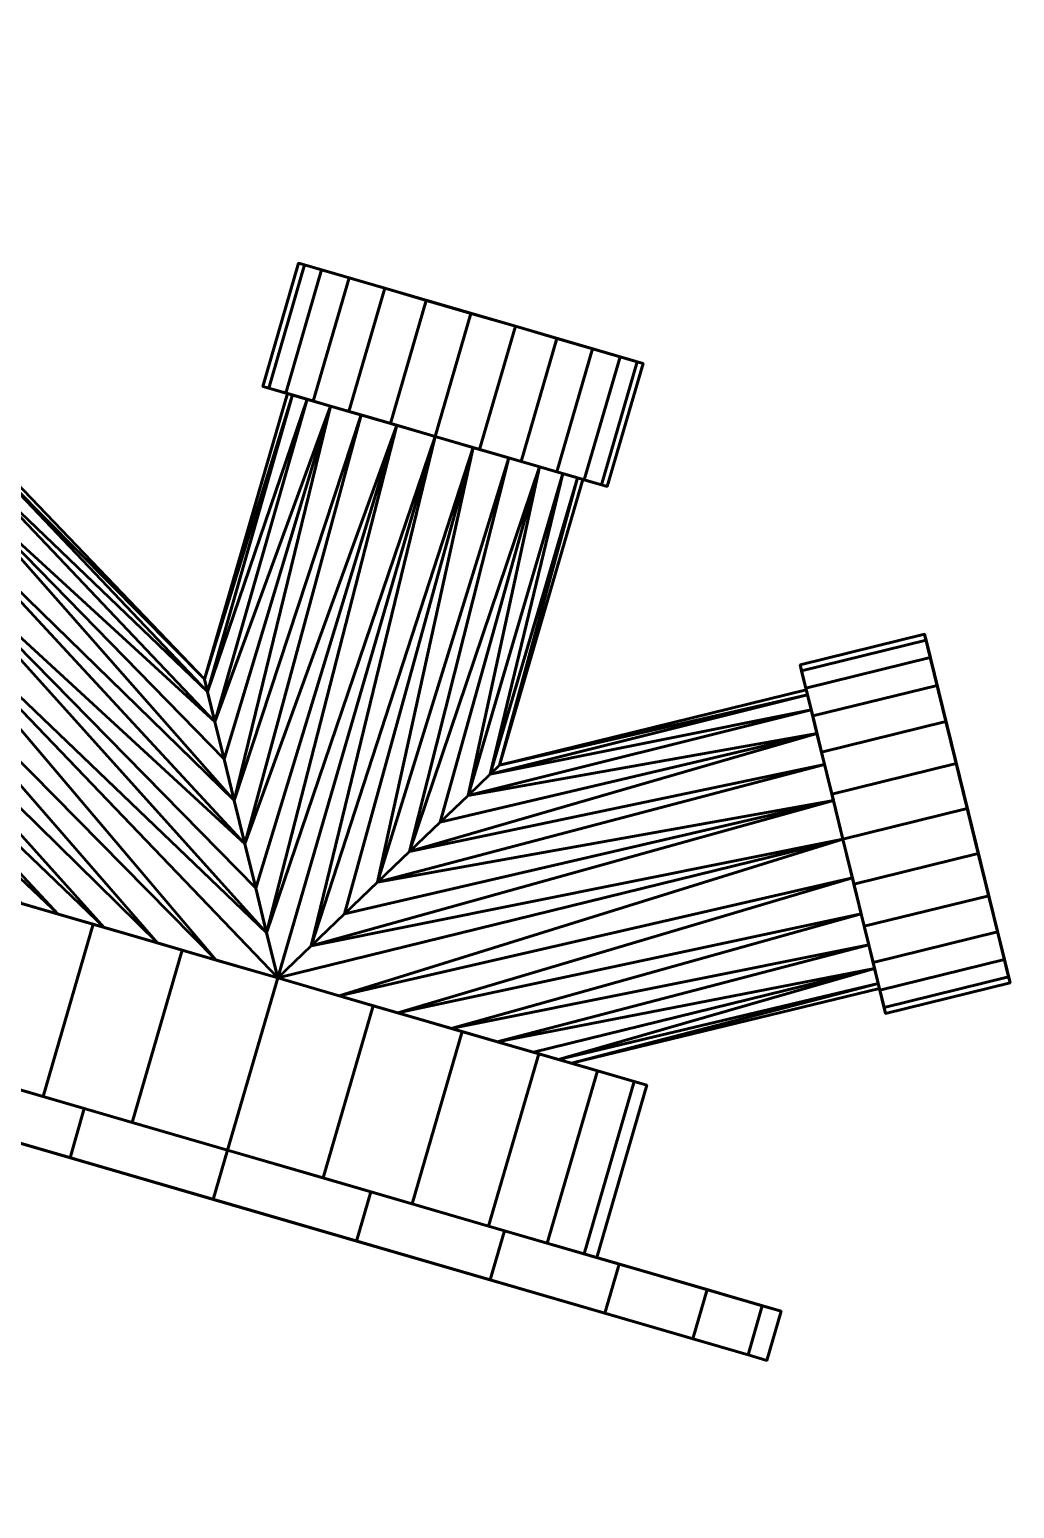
# Model space of a CAD drawing. Header units: inches. Extents: x -1654 to 1344, y -1538 to 36.
# Drawn here: x 163.03 to 172.64, y -362.85 to -348.42 of the extents above; entities that cross this region are included whole.
import ezdxf

# ---------------------------------------------------------------- set-up
doc = ezdxf.new("R2010")
doc.units = ezdxf.units.IN
doc.header["$MEASUREMENT"] = 0
doc.layers.add('M-EQPT', color=2, linetype='Continuous', lineweight=50)
doc.layers.add('M-HVAC-DUCT-SA', color=1, linetype='Continuous', lineweight=50)

# ---------------------------------------------------------------- blocks, each defined once
blk = doc.blocks.new('Fire Department Inlet Connection - 3 Way - Projecting - 4_x2 1_2_x2 1_2_x2 1_2_-1028851-_3D_')
at = {"layer": 'M-EQPT'}
mesh = blk.add_polyface(dxfattribs=at)
corners = [(-5.625, 0), (-5.433, 1.456), (-4.871, 2.812), (-3.977, 3.977), (-2.813, 4.871), (-1.456, 5.433), (0, 5.625), (1.456, 5.433), (2.812, 4.871), (3.977, 3.977), (4.871, 2.812), (5.433, 1.456), (5.625, 0), (5.433, -1.456), (4.871, -2.813), (3.977, -3.977), (2.812, -4.871), (1.456, -5.433), (0, -5.625), (-1.456, -5.433), (-2.813, -4.871), (-3.977, -3.977), (-4.871, -2.813), (-5.433, -1.456)]
mesh.append_faces([[corners[k] for k in face] for face in [(19, 23, 18)]], dxfattribs={"vtx0": -1, "vtx1": -1})
mesh.append_faces([[corners[k] for k in face] for face in [(8, 11, 12, 1), (14, 17, 18, 23)]], dxfattribs={"vtx0": -1, "vtx2": -1, "vtx3": -1})
mesh.append_faces([[corners[k] for k in face] for face in [(23, 12, 13, 14)]], dxfattribs={"vtx0": -1, "vtx3": -1})
mesh.append_faces([[corners[k] for k in face] for face in [(0, 1, 12, 23), (22, 23, 19, 21)]], dxfattribs={"vtx1": -1, "vtx2": -1})
mesh.append_faces([[corners[k] for k in face] for face in [(3, 4, 7, 8)]], dxfattribs={"vtx1": -1, "vtx3": -1})
mesh.append_faces([[corners[k] for k in face] for face in [(5, 6, 7, 4), (19, 20, 21)]], dxfattribs={"vtx2": -1})
mesh.append_faces([[corners[k] for k in face] for face in [(1, 2, 3, 8)]], dxfattribs={"vtx2": -1, "vtx3": -1})
mesh.append_faces([[corners[k] for k in face] for face in [(8, 9, 10, 11), (14, 15, 16, 17)]], dxfattribs={"vtx3": -1})
mesh = blk.add_polyface(dxfattribs=at)
corners = [(-5.625, 0, 0.5), (-5.433, -1.456, 0.5), (-4.871, -2.813, 0.5), (-3.977, -3.977, 0.5), (-2.813, -4.871, 0.5), (-1.456, -5.433, 0.5), (0, -5.625, 0.5), (1.456, -5.433, 0.5), (2.812, -4.871, 0.5), (3.977, -3.977, 0.5), (4.871, -2.813, 0.5), (5.433, -1.456, 0.5), (5.625, 0, 0.5), (5.433, 1.456, 0.5), (4.871, 2.812, 0.5), (3.977, 3.977, 0.5), (2.812, 4.871, 0.5), (1.456, 5.433, 0.5), (0, 5.625, 0.5), (-1.456, 5.433, 0.5), (-2.813, 4.871, 0.5), (-3.977, 3.977, 0.5), (-4.871, 2.812, 0.5), (-5.433, 1.456, 0.5), (-3.75, 0, 0.5), (-3.622, 0.971, 0.5), (-3.248, 1.875, 0.5), (-2.652, 2.652, 0.5), (-1.875, 3.248, 0.5), (-0.971, 3.622, 0.5), (0, 3.75, 0.5), (0.971, 3.622, 0.5), (1.875, 3.248, 0.5), (2.652, 2.652, 0.5), (3.248, 1.875, 0.5), (3.622, 0.971, 0.5), (3.75, 0, 0.5), (3.622, -0.971, 0.5), (3.248, -1.875, 0.5), (2.652, -2.652, 0.5), (1.875, -3.248, 0.5), (0.971, -3.622, 0.5), (0, -3.75, 0.5), (-0.971, -3.622, 0.5), (-1.875, -3.248, 0.5), (-2.652, -2.652, 0.5), (-3.248, -1.875, 0.5), (-3.622, -0.971, 0.5)]
mesh.append_faces([[corners[k] for k in face] for face in [(19, 30, 18), (34, 15, 33), (44, 4, 43)]], dxfattribs={"vtx0": -1, "vtx1": -1})
mesh.append_faces([[corners[k] for k in face] for face in [(28, 20, 21, 27), (20, 28, 29), (25, 22, 23, 24), (24, 23, 0), (22, 26, 27, 21), (31, 17, 18, 30), (17, 31, 32, 16), (33, 15, 16, 32), (5, 42, 43, 4), (42, 5, 6), (9, 38, 39, 8), (8, 39, 40)]], dxfattribs={"vtx0": -1, "vtx2": -1})
mesh.append_faces([[corners[k] for k in face] for face in [(38, 9, 10, 11)]], dxfattribs={"vtx0": -1, "vtx3": -1})
mesh.append_faces([[corners[k] for k in face] for face in [(25, 26, 22)]], dxfattribs={"vtx1": -1, "vtx2": -1})
mesh.append_faces([[corners[k] for k in face] for face in [(29, 30, 19, 20), (34, 35, 14, 15), (13, 14, 35, 36), (12, 13, 36, 37), (0, 1, 47, 24), (1, 2, 46, 47), (45, 46, 2, 3), (3, 4, 44, 45), (37, 38, 11, 12), (6, 7, 41, 42), (40, 41, 7, 8)]], dxfattribs={"vtx1": -1, "vtx3": -1})
mesh = blk.add_polyface(dxfattribs=at)
corners = [(5.625, 0), (5.433, 1.456), (4.871, 2.812), (3.977, 3.977), (2.812, 4.871), (1.456, 5.433), (0, 5.625), (-1.456, 5.433), (-2.813, 4.871), (-3.977, 3.977), (-4.871, 2.812), (-5.433, 1.456), (-5.625, 0), (-5.625, 0, 0.5), (-5.433, 1.456, 0.5), (-4.871, 2.812, 0.5), (-3.977, 3.977, 0.5), (-2.813, 4.871, 0.5), (-1.456, 5.433, 0.5), (0, 5.625, 0.5), (1.456, 5.433, 0.5), (2.812, 4.871, 0.5), (3.977, 3.977, 0.5), (4.871, 2.812, 0.5), (5.433, 1.456, 0.5), (5.625, 0, 0.5)]
mesh.append_faces([[corners[k] for k in face] for face in [(1, 24, 25, 0)]], dxfattribs={"vtx0": -1})
mesh.append_faces([[corners[k] for k in face] for face in [(11, 14, 15, 10), (9, 16, 17, 8), (10, 15, 16, 9), (8, 17, 18, 7), (19, 6, 7, 18), (5, 20, 21, 4), (4, 21, 22, 3), (2, 23, 24, 1), (3, 22, 23, 2), (20, 5, 6, 19)]], dxfattribs={"vtx0": -1, "vtx2": -1})
mesh.append_faces([[corners[k] for k in face] for face in [(12, 13, 14, 11)]], dxfattribs={"vtx2": -1})
mesh = blk.add_polyface(dxfattribs=at)
corners = [(-3.75, 0, 2.25), (-3.622, -0.971, 2.25), (-3.248, -1.875, 2.25), (-2.652, -2.652, 2.25), (-1.875, -3.248, 2.25), (-0.971, -3.622, 2.25), (0, -3.75, 2.25), (0.971, -3.622, 2.25), (1.875, -3.248, 2.25), (2.652, -2.652, 2.25), (3.248, -1.875, 2.25), (3.622, -0.971, 2.25), (3.75, 0, 2.25), (3.622, 0.971, 2.25), (3.248, 1.875, 2.25), (2.652, 2.652, 2.25), (1.875, 3.248, 2.25), (0.971, 3.622, 2.25), (0, 3.75, 2.25), (-0.971, 3.622, 2.25), (-1.875, 3.248, 2.25), (-2.652, 2.652, 2.25), (-3.248, 1.875, 2.25), (-3.622, 0.971, 2.25), (0, -1.5, 2.25), (-0.624, -1.467, 2.25), (-1.22, -1.37, 2.25), (-1.763, -1.214, 2.25), (-2.229, -1.004, 2.25), (-2.598, -0.75, 2.25), (-2.853, -0.464, 2.25), (-2.984, -0.157, 2.25), (-2.984, 0.157, 2.25), (-2.853, 0.464, 2.25), (-2.598, 0.75, 2.25), (-2.229, 1.004, 2.25), (-1.763, 1.214, 2.25), (-1.22, 1.37, 2.25), (-0.624, 1.467, 2.25), (0, 1.5, 2.25), (0.624, 1.467, 2.25), (1.22, 1.37, 2.25), (1.763, 1.214, 2.25), (2.229, 1.004, 2.25), (2.598, 0.75, 2.25), (2.853, 0.464, 2.25), (2.984, 0.157, 2.25), (2.984, -0.157, 2.25), (2.853, -0.464, 2.25), (2.598, -0.75, 2.25), (2.229, -1.004, 2.25), (1.763, -1.214, 2.25), (1.22, -1.37, 2.25), (0.624, -1.467, 2.25)]
mesh.append_faces([[corners[k] for k in face] for face in [(37, 21, 36), (45, 13, 44), (47, 12, 46), (49, 11, 48), (6, 24, 5)]], dxfattribs={"vtx0": -1, "vtx1": -1})
mesh.append_faces([[corners[k] for k in face] for face in [(35, 21, 22, 34), (23, 33, 34, 22), (21, 35, 36), (17, 39, 40, 16), (43, 14, 15, 42), (16, 40, 41), (44, 13, 14, 43), (13, 45, 46, 12), (31, 0, 1, 30), (2, 28, 29), (3, 27, 28, 2), (5, 24, 25, 4), (9, 51, 52, 8), (7, 53, 24, 6), (53, 7, 8, 52)]], dxfattribs={"vtx0": -1, "vtx2": -1})
mesh.append_faces([[corners[k] for k in face] for face in [(18, 19, 39, 17), (25, 26, 4), (31, 32, 0)]], dxfattribs={"vtx1": -1, "vtx2": -1})
mesh.append_faces([[corners[k] for k in face] for face in [(37, 38, 20, 21), (38, 39, 19, 20), (32, 33, 23, 0), (15, 16, 41, 42), (29, 30, 1, 2), (3, 4, 26, 27), (50, 51, 9, 10), (49, 50, 10, 11), (47, 48, 11, 12)]], dxfattribs={"vtx1": -1, "vtx3": -1})
mesh = blk.add_polyface(dxfattribs=at)
corners = [(-3.75, 0, 2.25), (-3.622, 0.971, 2.25), (-3.248, 1.875, 2.25), (-2.652, 2.652, 2.25), (-1.875, 3.248, 2.25), (-0.971, 3.622, 2.25), (0, 3.75, 2.25), (0.971, 3.622, 2.25), (1.875, 3.248, 2.25), (2.652, 2.652, 2.25), (3.248, 1.875, 2.25), (3.622, 0.971, 2.25), (3.75, 0, 2.25), (3.75, 0, 0.5), (3.622, 0.971, 0.5), (3.248, 1.875, 0.5), (2.652, 2.652, 0.5), (1.875, 3.248, 0.5), (0.971, 3.622, 0.5), (0, 3.75, 0.5), (-0.971, 3.622, 0.5), (-1.875, 3.248, 0.5), (-2.652, 2.652, 0.5), (-3.248, 1.875, 0.5), (-3.622, 0.971, 0.5), (-3.75, 0, 0.5)]
mesh.append_faces([[corners[k] for k in face] for face in [(24, 1, 2, 23), (22, 3, 4, 21), (23, 2, 3, 22), (21, 4, 5, 20), (6, 19, 20, 5), (18, 7, 8, 17), (17, 8, 9, 16), (15, 10, 11, 14), (16, 9, 10, 15), (7, 18, 19, 6)]], dxfattribs={"vtx0": -1, "vtx2": -1})
mesh.append_faces([[corners[k] for k in face] for face in [(25, 0, 1, 24)]], dxfattribs={"vtx2": -1})
mesh.append_faces([[corners[k] for k in face] for face in [(11, 12, 13, 14)]], dxfattribs={"vtx3": -1})
mesh = blk.add_polyface(dxfattribs=at)
corners = [(-6, 1.75, 5.714), (-6.226, 1.69, 5.322), (-6.438, 1.516, 4.956), (-6.619, 1.237, 4.642), (-6.758, 0.875, 4.402), (-6.845, 0.453, 4.25), (-6.875, 0, 4.199), (-6.845, -0.453, 4.25), (-6.758, -0.875, 4.402), (-6.619, -1.237, 4.642), (-6.438, -1.516, 4.956), (-6.226, -1.69, 5.322), (-6, -1.75, 5.714), (-5.774, -1.69, 6.106), (-5.563, -1.516, 6.472), (-5.381, -1.237, 6.786), (-5.242, -0.875, 7.027), (-5.155, -0.453, 7.178), (-5.125, 0, 7.23), (-5.155, 0.453, 7.178), (-5.242, 0.875, 7.027), (-5.381, 1.237, 6.786), (-5.563, 1.516, 6.472), (-5.774, 1.69, 6.106)]
mesh.append_faces([[corners[k] for k in face] for face in [(21, 0, 19, 20)]], dxfattribs={"vtx0": -1, "vtx1": -1})
mesh.append_faces([[corners[k] for k in face] for face in [(12, 16, 6, 11)]], dxfattribs={"vtx0": -1, "vtx1": -1, "vtx2": -1})
mesh.append_faces([[corners[k] for k in face] for face in [(4, 6, 19, 0)]], dxfattribs={"vtx0": -1, "vtx1": -1, "vtx2": -1, "vtx3": -1})
mesh.append_faces([[corners[k] for k in face] for face in [(13, 15, 16, 12)]], dxfattribs={"vtx0": -1, "vtx2": -1})
mesh.append_faces([[corners[k] for k in face] for face in [(5, 6, 4), (14, 15, 13), (17, 18, 16)]], dxfattribs={"vtx1": -1})
mesh.append_faces([[corners[k] for k in face] for face in [(0, 1, 4)]], dxfattribs={"vtx1": -1, "vtx2": -1})
mesh.append_faces([[corners[k] for k in face] for face in [(18, 19, 6, 16)]], dxfattribs={"vtx1": -1, "vtx2": -1, "vtx3": -1})
mesh.append_faces([[corners[k] for k in face] for face in [(6, 7, 10, 11)]], dxfattribs={"vtx1": -1, "vtx3": -1})
mesh.append_faces([[corners[k] for k in face] for face in [(21, 22, 23, 0), (1, 2, 3, 4), (7, 8, 9, 10)]], dxfattribs={"vtx3": -1})
mesh = blk.add_polyface(dxfattribs=at)
corners = [(-6, -1.75, 5.714), (-6.226, -1.69, 5.322), (-6.438, -1.516, 4.956), (-6.619, -1.237, 4.642), (-6.758, -0.875, 4.402), (-6.845, -0.453, 4.25), (-6.875, 0, 4.199), (-6.845, 0.453, 4.25), (-6.758, 0.875, 4.402), (-6.619, 1.237, 4.642), (-6.438, 1.516, 4.956), (-6.226, 1.69, 5.322), (-6, 1.75, 5.714), (-4.917, 1.75, 5.089), (-5.144, 1.69, 4.697), (-5.355, 1.516, 4.331), (-5.536, 1.237, 4.017), (-5.675, 0.875, 3.777), (-5.763, 0.453, 3.625), (-5.792, 0, 3.574), (-5.763, -0.453, 3.625), (-5.675, -0.875, 3.777), (-5.536, -1.237, 4.017), (-5.355, -1.516, 4.331), (-5.144, -1.69, 4.697), (-4.917, -1.75, 5.089)]
mesh.append_faces([[corners[k] for k in face] for face in [(1, 24, 25, 0)]], dxfattribs={"vtx0": -1})
mesh.append_faces([[corners[k] for k in face] for face in [(11, 14, 15, 10), (9, 16, 17, 8), (10, 15, 16, 9), (8, 17, 18, 7), (19, 6, 7, 18), (5, 20, 21, 4), (4, 21, 22, 3), (3, 22, 23, 2), (20, 5, 6, 19)]], dxfattribs={"vtx0": -1, "vtx2": -1})
mesh.append_faces([[corners[k] for k in face] for face in [(23, 24, 1, 2)]], dxfattribs={"vtx1": -1, "vtx3": -1})
mesh.append_faces([[corners[k] for k in face] for face in [(12, 13, 14, 11)]], dxfattribs={"vtx2": -1})
mesh = blk.add_polyface(dxfattribs=at)
corners = [(-6, 1.75, 5.714), (-5.774, 1.69, 6.106), (-5.563, 1.516, 6.472), (-5.381, 1.237, 6.786), (-5.242, 0.875, 7.027), (-5.155, 0.453, 7.178), (-5.125, 0, 7.23), (-5.155, -0.453, 7.178), (-5.242, -0.875, 7.027), (-5.381, -1.237, 6.786), (-5.563, -1.516, 6.472), (-5.774, -1.69, 6.106), (-6, -1.75, 5.714), (-4.917, -1.75, 5.089), (-4.691, -1.69, 5.481), (-4.48, -1.516, 5.847), (-4.299, -1.237, 6.161), (-4.16, -0.875, 6.402), (-4.072, -0.453, 6.553), (-4.042, 0, 6.605), (-4.072, 0.453, 6.553), (-4.16, 0.875, 6.402), (-4.299, 1.237, 6.161), (-4.48, 1.516, 5.847), (-4.691, 1.69, 5.481), (-4.917, 1.75, 5.089)]
mesh.append_faces([[corners[k] for k in face] for face in [(11, 14, 15, 10), (9, 16, 17, 8), (10, 15, 16, 9), (8, 17, 18, 7), (19, 6, 7, 18), (20, 5, 6, 19)]], dxfattribs={"vtx0": -1, "vtx2": -1})
mesh.append_faces([[corners[k] for k in face] for face in [(21, 22, 3, 4), (20, 21, 4, 5), (23, 24, 1, 2), (22, 23, 2, 3)]], dxfattribs={"vtx1": -1, "vtx3": -1})
mesh.append_faces([[corners[k] for k in face] for face in [(12, 13, 14, 11)]], dxfattribs={"vtx2": -1})
mesh.append_faces([[corners[k] for k in face] for face in [(24, 25, 0, 1)]], dxfattribs={"vtx3": -1})
mesh = blk.add_polyface(dxfattribs=at)
corners = [(-4.917, 1.75, 5.089), (-4.691, 1.69, 5.481), (-4.48, 1.516, 5.847), (-4.299, 1.237, 6.161), (-4.16, 0.875, 6.402), (-4.072, 0.453, 6.553), (-4.042, 0, 6.605), (-4.072, -0.453, 6.553), (-4.16, -0.875, 6.402), (-4.299, -1.237, 6.161), (-4.48, -1.516, 5.847), (-4.691, -1.69, 5.481), (-4.917, -1.75, 5.089), (-5.144, -1.69, 4.697), (-5.355, -1.516, 4.331), (-5.536, -1.237, 4.017), (-5.675, -0.875, 3.777), (-5.763, -0.453, 3.625), (-5.792, 0, 3.574), (-5.763, 0.453, 3.625), (-5.675, 0.875, 3.777), (-5.536, 1.237, 4.017), (-5.355, 1.516, 4.331), (-5.144, 1.69, 4.697), (-4.917, 1.5, 5.089), (-5.112, 1.449, 4.753), (-5.292, 1.299, 4.44), (-5.448, 1.061, 4.171), (-5.567, 0.75, 3.964), (-5.642, 0.388, 3.834), (-5.667, 0, 3.79), (-5.642, -0.388, 3.834), (-5.567, -0.75, 3.964), (-5.448, -1.061, 4.171), (-5.292, -1.299, 4.44), (-5.112, -1.449, 4.753), (-4.917, -1.5, 5.089), (-4.723, -1.449, 5.425), (-4.542, -1.299, 5.739), (-4.387, -1.061, 6.008), (-4.268, -0.75, 6.214), (-4.193, -0.388, 6.344), (-4.167, 0, 6.388), (-4.193, 0.388, 6.344), (-4.268, 0.75, 6.214), (-4.387, 1.061, 6.008), (-4.542, 1.299, 5.739), (-4.723, 1.449, 5.425)]
mesh.append_faces([[corners[k] for k in face] for face in [(28, 21, 27)]], dxfattribs={"vtx0": -1, "vtx1": -1})
mesh.append_faces([[corners[k] for k in face] for face in [(46, 2, 3, 45), (2, 46, 47), (43, 4, 5, 42), (42, 5, 6), (4, 44, 45, 3), (27, 21, 22, 26), (26, 22, 23), (38, 9, 10, 37), (9, 38, 39), (11, 36, 37, 10), (36, 11, 12, 35), (15, 32, 33, 14), (35, 12, 13, 34), (14, 33, 34, 13)]], dxfattribs={"vtx0": -1, "vtx2": -1})
mesh.append_faces([[corners[k] for k in face] for face in [(32, 15, 16, 17)]], dxfattribs={"vtx0": -1, "vtx3": -1})
mesh.append_faces([[corners[k] for k in face] for face in [(43, 44, 4)]], dxfattribs={"vtx1": -1, "vtx2": -1})
mesh.append_faces([[corners[k] for k in face] for face in [(47, 24, 1, 2), (0, 1, 24, 25), (23, 0, 25, 26), (28, 29, 20, 21), (19, 20, 29, 30), (18, 19, 30, 31), (6, 7, 41, 42), (7, 8, 40, 41), (39, 40, 8, 9), (31, 32, 17, 18)]], dxfattribs={"vtx1": -1, "vtx3": -1})
mesh = blk.add_polyface(dxfattribs=at)
corners = [(-1.75, 0, 7.75), (-1.69, 0.453, 7.75), (-1.516, 0.875, 7.75), (-1.237, 1.237, 7.75), (-0.875, 1.516, 7.75), (-0.453, 1.69, 7.75), (0, 1.75, 7.75), (0.453, 1.69, 7.75), (0.875, 1.516, 7.75), (1.237, 1.237, 7.75), (1.516, 0.875, 7.75), (1.69, 0.453, 7.75), (1.75, 0, 7.75), (1.69, -0.453, 7.75), (1.516, -0.875, 7.75), (1.237, -1.237, 7.75), (0.875, -1.516, 7.75), (0.453, -1.69, 7.75), (0, -1.75, 7.75), (-0.453, -1.69, 7.75), (-0.875, -1.516, 7.75), (-1.237, -1.237, 7.75), (-1.516, -0.875, 7.75), (-1.69, -0.453, 7.75), (1.5, 0, 7.75), (1.449, 0.388, 7.75), (1.299, 0.75, 7.75), (1.061, 1.061, 7.75), (0.75, 1.299, 7.75), (0.388, 1.449, 7.75), (0, 1.5, 7.75), (-0.388, 1.449, 7.75), (-0.75, 1.299, 7.75), (-1.061, 1.061, 7.75), (-1.299, 0.75, 7.75), (-1.449, 0.388, 7.75), (-1.5, 0, 7.75), (-1.449, -0.388, 7.75), (-1.299, -0.75, 7.75), (-1.061, -1.061, 7.75), (-0.75, -1.299, 7.75), (-0.388, -1.449, 7.75), (0, -1.5, 7.75), (0.388, -1.449, 7.75), (0.75, -1.299, 7.75), (1.061, -1.061, 7.75), (1.299, -0.75, 7.75), (1.449, -0.388, 7.75)]
mesh.append_faces([[corners[k] for k in face] for face in [(27, 9, 26)]], dxfattribs={"vtx0": -1, "vtx1": -1})
mesh.append_faces([[corners[k] for k in face] for face in [(35, 1, 2, 34), (36, 0, 1, 35), (10, 25, 26, 9), (25, 10, 11, 24), (24, 11, 12, 47), (13, 46, 47, 12), (0, 36, 37)]], dxfattribs={"vtx0": -1, "vtx2": -1})
mesh.append_faces([[corners[k] for k in face] for face in [(14, 15, 46, 13)]], dxfattribs={"vtx1": -1, "vtx2": -1})
mesh.append_faces([[corners[k] for k in face] for face in [(3, 4, 32, 33), (31, 32, 4, 5), (30, 31, 5, 6), (33, 34, 2, 3), (6, 7, 29, 30), (28, 29, 7, 8), (8, 9, 27, 28), (23, 0, 37, 38), (22, 23, 38, 39), (21, 22, 39, 40), (20, 21, 40, 41), (41, 42, 19, 20), (18, 19, 42, 43), (45, 46, 15, 16), (17, 18, 43, 44), (44, 45, 16, 17)]], dxfattribs={"vtx1": -1, "vtx3": -1})
mesh = blk.add_polyface(dxfattribs=at)
corners = [(-1.75, 0, 9), (-1.69, -0.453, 9), (-1.516, -0.875, 9), (-1.237, -1.237, 9), (-0.875, -1.516, 9), (-0.453, -1.69, 9), (0, -1.75, 9), (0.453, -1.69, 9), (0.875, -1.516, 9), (1.237, -1.237, 9), (1.516, -0.875, 9), (1.69, -0.453, 9), (1.75, 0, 9), (1.69, 0.453, 9), (1.516, 0.875, 9), (1.237, 1.237, 9), (0.875, 1.516, 9), (0.453, 1.69, 9), (0, 1.75, 9), (-0.453, 1.69, 9), (-0.875, 1.516, 9), (-1.237, 1.237, 9), (-1.516, 0.875, 9), (-1.69, 0.453, 9)]
mesh.append_faces([[corners[k] for k in face] for face in [(8, 11, 5, 7), (5, 19, 0)]], dxfattribs={"vtx0": -1, "vtx1": -1, "vtx2": -1})
mesh.append_faces([[corners[k] for k in face] for face in [(14, 19, 5, 11)]], dxfattribs={"vtx0": -1, "vtx1": -1, "vtx2": -1, "vtx3": -1})
mesh.append_faces([[corners[k] for k in face] for face in [(19, 20, 23, 0)]], dxfattribs={"vtx1": -1, "vtx3": -1})
mesh.append_faces([[corners[k] for k in face] for face in [(17, 18, 19, 16), (21, 22, 23, 20), (12, 13, 14, 11), (3, 4, 5, 2), (5, 6, 7)]], dxfattribs={"vtx2": -1})
mesh.append_faces([[corners[k] for k in face] for face in [(14, 15, 16, 19), (0, 1, 2, 5)]], dxfattribs={"vtx2": -1, "vtx3": -1})
mesh.append_faces([[corners[k] for k in face] for face in [(8, 9, 10, 11)]], dxfattribs={"vtx3": -1})
mesh = blk.add_polyface(dxfattribs=at)
corners = [(1.75, 0, 7.75), (1.69, 0.453, 7.75), (1.516, 0.875, 7.75), (1.237, 1.237, 7.75), (0.875, 1.516, 7.75), (0.453, 1.69, 7.75), (0, 1.75, 7.75), (-0.453, 1.69, 7.75), (-0.875, 1.516, 7.75), (-1.237, 1.237, 7.75), (-1.516, 0.875, 7.75), (-1.69, 0.453, 7.75), (-1.75, 0, 7.75), (-1.75, 0, 9), (-1.69, 0.453, 9), (-1.516, 0.875, 9), (-1.237, 1.237, 9), (-0.875, 1.516, 9), (-0.453, 1.69, 9), (0, 1.75, 9), (0.453, 1.69, 9), (0.875, 1.516, 9), (1.237, 1.237, 9), (1.516, 0.875, 9), (1.69, 0.453, 9), (1.75, 0, 9)]
mesh.append_faces([[corners[k] for k in face] for face in [(1, 24, 25, 0)]], dxfattribs={"vtx0": -1})
mesh.append_faces([[corners[k] for k in face] for face in [(11, 14, 15, 10), (9, 16, 17, 8), (10, 15, 16, 9), (8, 17, 18, 7), (19, 6, 7, 18), (5, 20, 21, 4), (4, 21, 22, 3), (3, 22, 23, 2), (20, 5, 6, 19)]], dxfattribs={"vtx0": -1, "vtx2": -1})
mesh.append_faces([[corners[k] for k in face] for face in [(23, 24, 1, 2)]], dxfattribs={"vtx1": -1, "vtx3": -1})
mesh.append_faces([[corners[k] for k in face] for face in [(12, 13, 14, 11)]], dxfattribs={"vtx2": -1})
mesh = blk.add_polyface(dxfattribs=at)
corners = [(-4.917, 1.5, 5.089), (0, 1.5, 2.25), (-0.624, 1.467, 2.25), (-1.22, 1.37, 2.25), (-1.763, 1.214, 2.25), (-2.229, 1.004, 2.25), (-2.598, 0.75, 2.25), (-2.853, 0.464, 2.25), (-2.984, 0.157, 2.25), (-2.984, -0.157, 2.25), (-2.853, -0.464, 2.25), (-2.598, -0.75, 2.25), (-2.229, -1.004, 2.25), (-1.763, -1.214, 2.25), (-1.22, -1.37, 2.25), (-0.624, -1.467, 2.25), (0, -1.5, 2.25), (-4.917, -1.5, 5.089), (-5.112, -1.449, 4.753), (-5.292, -1.299, 4.44), (-5.448, -1.061, 4.171), (-5.567, -0.75, 3.964), (-5.642, -0.388, 3.834), (-5.667, 0, 3.79), (-5.642, 0.388, 3.834), (-5.567, 0.75, 3.964), (-5.448, 1.061, 4.171), (-5.292, 1.299, 4.44), (-5.112, 1.449, 4.753)]
mesh.append_faces([[corners[k] for k in face] for face in [(25, 7, 24), (8, 24, 7), (15, 18, 14), (23, 9, 22), (9, 23, 8)]], dxfattribs={"vtx0": -1, "vtx1": -1})
mesh.append_faces([[corners[k] for k in face] for face in [(3, 27, 28), (5, 25, 26), (8, 23, 24), (22, 9, 10), (12, 20, 21), (13, 19, 20), (15, 17, 18)]], dxfattribs={"vtx0": -1, "vtx2": -1})
mesh.append_faces([[corners[k] for k in face] for face in [(1, 2, 0)]], dxfattribs={"vtx1": -1})
mesh.append_faces([[corners[k] for k in face] for face in [(2, 3, 28), (4, 5, 26), (6, 7, 25), (5, 6, 25), (3, 4, 27), (28, 0, 2), (26, 27, 4), (11, 12, 21), (10, 11, 21), (13, 14, 19), (12, 13, 20), (21, 22, 10), (18, 19, 14)]], dxfattribs={"vtx1": -1, "vtx2": -1})
mesh.append_faces([[corners[k] for k in face] for face in [(15, 16, 17)]], dxfattribs={"vtx2": -1})
mesh = blk.add_polyface(dxfattribs=at)
corners = [(0, 1.5, 2.25), (-4.917, 1.5, 5.089), (-4.723, 1.449, 5.425), (-4.542, 1.299, 5.739), (-4.387, 1.061, 6.008), (-4.268, 0.75, 6.214), (-4.193, 0.388, 6.344), (-4.167, 0, 6.388), (-4.193, -0.388, 6.344), (-4.268, -0.75, 6.214), (-4.387, -1.061, 6.008), (-4.542, -1.299, 5.739), (-4.723, -1.449, 5.425), (-4.917, -1.5, 5.089), (0, -1.5, 2.25), (-0.226, -1.483, 2.642), (-0.451, -1.43, 3.032), (-0.674, -1.34, 3.417), (-0.89, -1.207, 3.792), (-1.098, -1.022, 4.151), (-1.287, -0.771, 4.478), (-1.437, -0.432, 4.738), (-1.5, 0, 4.848), (-1.437, 0.432, 4.738), (-1.287, 0.771, 4.478), (-1.098, 1.022, 4.151), (-0.89, 1.207, 3.792), (-0.674, 1.34, 3.417), (-0.451, 1.43, 3.032), (-0.226, 1.483, 2.642)]
mesh.append_faces([[corners[k] for k in face] for face in [(12, 17, 11), (9, 21, 8), (29, 2, 28), (24, 5, 23)]], dxfattribs={"vtx0": -1, "vtx1": -1})
mesh.append_faces([[corners[k] for k in face] for face in [(22, 7, 8), (8, 21, 22), (22, 6, 7), (24, 4, 5), (26, 3, 4), (29, 1, 2)]], dxfattribs={"vtx0": -1, "vtx2": -1})
mesh.append_faces([[corners[k] for k in face] for face in [(14, 15, 13)]], dxfattribs={"vtx1": -1})
mesh.append_faces([[corners[k] for k in face] for face in [(15, 16, 12), (17, 18, 11), (19, 20, 10), (18, 19, 10), (16, 17, 12), (10, 11, 18), (12, 13, 15), (9, 10, 20), (20, 21, 9), (25, 26, 4), (24, 25, 4), (27, 28, 2), (26, 27, 3), (22, 23, 6), (5, 6, 23), (2, 3, 27)]], dxfattribs={"vtx1": -1, "vtx2": -1})
mesh.append_faces([[corners[k] for k in face] for face in [(29, 0, 1)]], dxfattribs={"vtx2": -1})
mesh = blk.add_polyface(dxfattribs=at)
corners = [(-1.5, 0, 4.848), (-1.5, 0, 7.75), (-1.449, 0.388, 7.75), (-1.299, 0.75, 7.75), (-1.061, 1.061, 7.75), (-0.75, 1.299, 7.75), (-0.388, 1.449, 7.75), (0, 1.5, 7.75), (0.388, 1.449, 7.75), (0.75, 1.299, 7.75), (1.061, 1.061, 7.75), (1.299, 0.75, 7.75), (1.449, 0.388, 7.75), (1.5, 0, 7.75), (1.5, 0, 4.848), (1.437, 0.432, 4.738), (1.287, 0.771, 4.478), (1.098, 1.022, 4.151), (0.89, 1.207, 3.792), (0.674, 1.34, 3.417), (0.451, 1.43, 3.032), (0.226, 1.483, 2.642), (0, 1.5, 2.25), (-0.226, 1.483, 2.642), (-0.451, 1.43, 3.032), (-0.674, 1.34, 3.417), (-0.89, 1.207, 3.792), (-1.098, 1.022, 4.151), (-1.287, 0.771, 4.478), (-1.437, 0.432, 4.738)]
mesh.append_faces([[corners[k] for k in face] for face in [(14, 12, 13)]], dxfattribs={"vtx0": -1})
mesh.append_faces([[corners[k] for k in face] for face in [(28, 4, 27), (24, 6, 23), (26, 5, 25), (9, 19, 8), (18, 10, 17)]], dxfattribs={"vtx0": -1, "vtx1": -1})
mesh.append_faces([[corners[k] for k in face] for face in [(28, 3, 4), (29, 2, 3), (25, 5, 6), (7, 22, 23), (23, 6, 7), (21, 7, 8), (16, 10, 11), (18, 9, 10), (7, 21, 22)]], dxfattribs={"vtx0": -1, "vtx2": -1})
mesh.append_faces([[corners[k] for k in face] for face in [(29, 0, 2), (4, 5, 26), (28, 29, 3), (26, 27, 4), (24, 25, 6), (11, 12, 15), (18, 19, 9), (20, 21, 8), (19, 20, 8), (14, 15, 12), (16, 17, 10), (15, 16, 11)]], dxfattribs={"vtx1": -1, "vtx2": -1})
mesh.append_faces([[corners[k] for k in face] for face in [(0, 1, 2)]], dxfattribs={"vtx2": -1})
mesh = blk.add_polyface(dxfattribs=at)
corners = [(4.917, 1.5, 5.089), (0, 1.5, 2.25), (0.226, 1.483, 2.642), (0.451, 1.43, 3.032), (0.674, 1.34, 3.417), (0.89, 1.207, 3.792), (1.098, 1.022, 4.151), (1.287, 0.771, 4.478), (1.437, 0.432, 4.738), (1.5, 0, 4.848), (1.437, -0.432, 4.738), (1.287, -0.771, 4.478), (1.098, -1.022, 4.151), (0.89, -1.207, 3.792), (0.674, -1.34, 3.417), (0.451, -1.43, 3.032), (0.226, -1.483, 2.642), (0, -1.5, 2.25), (4.917, -1.5, 5.089), (4.723, -1.449, 5.425), (4.542, -1.299, 5.739), (4.387, -1.061, 6.008), (4.268, -0.75, 6.214), (4.193, -0.388, 6.344), (4.167, 0, 6.388), (4.193, 0.388, 6.344), (4.268, 0.75, 6.214), (4.387, 1.061, 6.008), (4.542, 1.299, 5.739), (4.723, 1.449, 5.425)]
mesh.append_faces([[corners[k] for k in face] for face in [(29, 4, 28), (26, 8, 25), (16, 19, 15), (11, 22, 10)]], dxfattribs={"vtx0": -1, "vtx1": -1})
mesh.append_faces([[corners[k] for k in face] for face in [(9, 24, 25), (25, 8, 9), (9, 23, 24), (11, 21, 22), (13, 20, 21), (16, 18, 19)]], dxfattribs={"vtx0": -1, "vtx2": -1})
mesh.append_faces([[corners[k] for k in face] for face in [(1, 2, 0)]], dxfattribs={"vtx1": -1})
mesh.append_faces([[corners[k] for k in face] for face in [(2, 3, 29), (4, 5, 28), (6, 7, 27), (5, 6, 27), (3, 4, 29), (27, 28, 5), (29, 0, 2), (26, 27, 7), (7, 8, 26), (12, 13, 21), (11, 12, 21), (14, 15, 19), (13, 14, 20), (9, 10, 23), (22, 23, 10), (19, 20, 14)]], dxfattribs={"vtx1": -1, "vtx2": -1})
mesh.append_faces([[corners[k] for k in face] for face in [(16, 17, 18)]], dxfattribs={"vtx2": -1})
mesh = blk.add_polyface(dxfattribs=at)
corners = [(0, 1.5, 2.25), (4.917, 1.5, 5.089), (5.112, 1.449, 4.753), (5.292, 1.299, 4.44), (5.448, 1.061, 4.171), (5.567, 0.75, 3.964), (5.642, 0.388, 3.834), (5.667, 0, 3.79), (5.642, -0.388, 3.834), (5.567, -0.75, 3.964), (5.448, -1.061, 4.171), (5.292, -1.299, 4.44), (5.112, -1.449, 4.753), (4.917, -1.5, 5.089), (0, -1.5, 2.25), (0.624, -1.467, 2.25), (1.22, -1.37, 2.25), (1.763, -1.214, 2.25), (2.229, -1.004, 2.25), (2.598, -0.75, 2.25), (2.853, -0.464, 2.25), (2.984, -0.157, 2.25), (2.984, 0.157, 2.25), (2.853, 0.464, 2.25), (2.598, 0.75, 2.25), (2.229, 1.004, 2.25), (1.763, 1.214, 2.25), (1.22, 1.37, 2.25), (0.624, 1.467, 2.25)]
mesh.append_faces([[corners[k] for k in face] for face in [(13, 15, 12), (12, 16, 11), (9, 20, 8), (21, 8, 20), (28, 2, 27), (7, 22, 6), (22, 7, 21)]], dxfattribs={"vtx0": -1, "vtx1": -1})
mesh.append_faces([[corners[k] for k in face] for face in [(18, 9, 10), (21, 7, 8), (6, 22, 23), (25, 4, 5), (26, 3, 4), (28, 1, 2)]], dxfattribs={"vtx0": -1, "vtx2": -1})
mesh.append_faces([[corners[k] for k in face] for face in [(14, 15, 13)]], dxfattribs={"vtx1": -1})
mesh.append_faces([[corners[k] for k in face] for face in [(15, 16, 12), (17, 18, 10), (19, 20, 9), (18, 19, 9), (16, 17, 11), (10, 11, 17), (24, 25, 5), (23, 24, 5), (26, 27, 3), (25, 26, 4), (5, 6, 23), (2, 3, 27)]], dxfattribs={"vtx1": -1, "vtx2": -1})
mesh.append_faces([[corners[k] for k in face] for face in [(28, 0, 1)]], dxfattribs={"vtx2": -1})
mesh = blk.add_polyface(dxfattribs=at)
corners = [(-5.625, 0), (-5.433, -1.456), (-4.871, -2.813), (-3.977, -3.977), (-2.813, -4.871), (-1.456, -5.433), (0, -5.625), (1.456, -5.433), (2.812, -4.871), (3.977, -3.977), (4.871, -2.813), (5.433, -1.456), (5.625, 0), (5.625, 0, 0.5), (5.433, -1.456, 0.5), (4.871, -2.813, 0.5), (3.977, -3.977, 0.5), (2.812, -4.871, 0.5), (1.456, -5.433, 0.5), (0, -5.625, 0.5), (-1.456, -5.433, 0.5), (-2.813, -4.871, 0.5), (-3.977, -3.977, 0.5), (-4.871, -2.813, 0.5), (-5.433, -1.456, 0.5), (-5.625, 0, 0.5)]
mesh.append_faces([[corners[k] for k in face] for face in [(11, 14, 15, 10), (9, 16, 17, 8), (10, 15, 16, 9), (8, 17, 18, 7), (19, 6, 7, 18), (5, 20, 21, 4), (20, 5, 6, 19)]], dxfattribs={"vtx0": -1, "vtx2": -1})
mesh.append_faces([[corners[k] for k in face] for face in [(21, 22, 3, 4), (23, 24, 1, 2), (22, 23, 2, 3)]], dxfattribs={"vtx1": -1, "vtx3": -1})
mesh.append_faces([[corners[k] for k in face] for face in [(12, 13, 14, 11)]], dxfattribs={"vtx2": -1})
mesh.append_faces([[corners[k] for k in face] for face in [(24, 25, 0, 1)]], dxfattribs={"vtx3": -1})
mesh = blk.add_polyface(dxfattribs=at)
corners = [(3.75, 0, 2.25), (3.622, -0.971, 2.25), (3.248, -1.875, 2.25), (2.652, -2.652, 2.25), (1.875, -3.248, 2.25), (0.971, -3.622, 2.25), (0, -3.75, 2.25), (-0.971, -3.622, 2.25), (-1.875, -3.248, 2.25), (-2.652, -2.652, 2.25), (-3.248, -1.875, 2.25), (-3.622, -0.971, 2.25), (-3.75, 0, 2.25), (-3.75, 0, 0.5), (-3.622, -0.971, 0.5), (-3.248, -1.875, 0.5), (-2.652, -2.652, 0.5), (-1.875, -3.248, 0.5), (-0.971, -3.622, 0.5), (0, -3.75, 0.5), (0.971, -3.622, 0.5), (1.875, -3.248, 0.5), (2.652, -2.652, 0.5), (3.248, -1.875, 0.5), (3.622, -0.971, 0.5), (3.75, 0, 0.5)]
mesh.append_faces([[corners[k] for k in face] for face in [(14, 11, 12, 13)]], dxfattribs={"vtx0": -1})
mesh.append_faces([[corners[k] for k in face] for face in [(24, 1, 2, 23), (22, 3, 4, 21), (23, 2, 3, 22), (21, 4, 5, 20), (6, 19, 20, 5), (18, 7, 8, 17), (17, 8, 9, 16), (15, 10, 11, 14), (16, 9, 10, 15), (7, 18, 19, 6)]], dxfattribs={"vtx0": -1, "vtx2": -1})
mesh.append_faces([[corners[k] for k in face] for face in [(25, 0, 1, 24)]], dxfattribs={"vtx2": -1})
mesh = blk.add_polyface(dxfattribs=at)
corners = [(-1.75, 0, 7.75), (-1.69, -0.453, 7.75), (-1.516, -0.875, 7.75), (-1.237, -1.237, 7.75), (-0.875, -1.516, 7.75), (-0.453, -1.69, 7.75), (0, -1.75, 7.75), (0.453, -1.69, 7.75), (0.875, -1.516, 7.75), (1.237, -1.237, 7.75), (1.516, -0.875, 7.75), (1.69, -0.453, 7.75), (1.75, 0, 7.75), (1.75, 0, 9), (1.69, -0.453, 9), (1.516, -0.875, 9), (1.237, -1.237, 9), (0.875, -1.516, 9), (0.453, -1.69, 9), (0, -1.75, 9), (-0.453, -1.69, 9), (-0.875, -1.516, 9), (-1.237, -1.237, 9), (-1.516, -0.875, 9), (-1.69, -0.453, 9), (-1.75, 0, 9)]
mesh.append_faces([[corners[k] for k in face] for face in [(1, 24, 25, 0)]], dxfattribs={"vtx0": -1})
mesh.append_faces([[corners[k] for k in face] for face in [(11, 14, 15, 10), (9, 16, 17, 8), (10, 15, 16, 9), (8, 17, 18, 7), (19, 6, 7, 18), (5, 20, 21, 4), (4, 21, 22, 3), (2, 23, 24, 1), (3, 22, 23, 2), (20, 5, 6, 19)]], dxfattribs={"vtx0": -1, "vtx2": -1})
mesh.append_faces([[corners[k] for k in face] for face in [(12, 13, 14, 11)]], dxfattribs={"vtx2": -1})
mesh = blk.add_polyface(dxfattribs=at)
corners = [(-1.5, 0, 7.75), (-1.5, 0, 4.848), (-1.437, -0.432, 4.738), (-1.287, -0.771, 4.478), (-1.098, -1.022, 4.151), (-0.89, -1.207, 3.792), (-0.674, -1.34, 3.417), (-0.451, -1.43, 3.032), (-0.226, -1.483, 2.642), (0, -1.5, 2.25), (0.226, -1.483, 2.642), (0.451, -1.43, 3.032), (0.674, -1.34, 3.417), (0.89, -1.207, 3.792), (1.098, -1.022, 4.151), (1.287, -0.771, 4.478), (1.437, -0.432, 4.738), (1.5, 0, 4.848), (1.5, 0, 7.75), (1.449, -0.388, 7.75), (1.299, -0.75, 7.75), (1.061, -1.061, 7.75), (0.75, -1.299, 7.75), (0.388, -1.449, 7.75), (0, -1.5, 7.75), (-0.388, -1.449, 7.75), (-0.75, -1.299, 7.75), (-1.061, -1.061, 7.75), (-1.299, -0.75, 7.75), (-1.449, -0.388, 7.75)]
mesh.append_faces([[corners[k] for k in face] for face in [(1, 29, 0)]], dxfattribs={"vtx0": -1})
mesh.append_faces([[corners[k] for k in face] for face in [(15, 21, 14), (11, 23, 10), (13, 22, 12), (26, 6, 25), (5, 27, 4)]], dxfattribs={"vtx0": -1, "vtx1": -1})
mesh.append_faces([[corners[k] for k in face] for face in [(15, 20, 21), (16, 19, 20), (12, 22, 23), (24, 9, 10), (10, 23, 24), (8, 24, 25), (3, 27, 28), (5, 26, 27), (24, 8, 9)]], dxfattribs={"vtx0": -1, "vtx2": -1})
mesh.append_faces([[corners[k] for k in face] for face in [(16, 17, 19), (21, 22, 13), (15, 16, 20), (13, 14, 21), (11, 12, 23), (28, 29, 2), (5, 6, 26), (7, 8, 25), (6, 7, 25), (1, 2, 29), (3, 4, 27), (2, 3, 28)]], dxfattribs={"vtx1": -1, "vtx2": -1})
mesh.append_faces([[corners[k] for k in face] for face in [(17, 18, 19)]], dxfattribs={"vtx2": -1})

msp = doc.modelspace()

# ---------------------------------------------------------------- block references
at = {"layer": 'M-EQPT', "extrusion": (0.279157, 0.960246, 0)}
msp.add_blockref('Fire Department Inlet Connection - 3 Way - Projecting - 4_x2 1_2_x2 1_2_x2 1_2_-1028851-_3D_', (-258.723, 1228, -299.514), dxfattribs=at)

# ---------------------------------------------------------------- meshes
at = {"layer": 'M-HVAC-DUCT-SA', "color": 8}
mesh = msp.add_polyface(dxfattribs=at)
corners = [(217.678, -463.725, 1340), (218.175, -462.016, 1339.799), (218.647, -460.392, 1339.208), (219.07, -458.936, 1338.255), (219.424, -457.719, 1336.988), (219.69, -456.804, 1335.471), (219.855, -456.236, 1333.78), (219.911, -456.043, 1332), (-798.8, -159.89, 1332), (-798.856, -160.083, 1333.78), (-799.021, -160.651, 1335.471), (-799.287, -161.566, 1336.988), (-799.641, -162.783, 1338.255), (-800.065, -164.239, 1339.208), (-800.537, -165.863, 1339.799), (-801.034, -167.572, 1340)]
mesh.append_faces([[corners[k] for k in face] for face in [(9, 10, 5, 6), (10, 11, 4, 5), (3, 4, 11, 12), (12, 13, 2, 3), (13, 14, 1, 2)]], dxfattribs={"vtx1": -1, "vtx3": -1, "color": 8})
mesh.append_faces([[corners[k] for k in face] for face in [(7, 8, 9, 6)]], dxfattribs={"vtx2": -1, "color": 8})
mesh.append_faces([[corners[k] for k in face] for face in [(14, 15, 0, 1)]], dxfattribs={"vtx3": -1, "color": 8})
mesh = msp.add_polyface(dxfattribs=at)
corners = [(219.911, -456.043, 1332), (219.855, -456.236, 1330.22), (219.69, -456.804, 1328.529), (219.424, -457.719, 1327.012), (219.07, -458.936, 1325.745), (218.647, -460.392, 1324.792), (218.175, -462.016, 1324.201), (217.678, -463.725, 1324), (-801.034, -167.572, 1324), (-800.537, -165.863, 1324.201), (-800.065, -164.239, 1324.792), (-799.641, -162.783, 1325.745), (-799.287, -161.566, 1327.012), (-799.021, -160.651, 1328.529), (-798.856, -160.083, 1330.22), (-798.8, -159.89, 1332)]
mesh.append_faces([[corners[k] for k in face] for face in [(8, 9, 6, 7)]], dxfattribs={"vtx1": -1, "color": 8})
mesh.append_faces([[corners[k] for k in face] for face in [(9, 10, 5, 6), (10, 11, 4, 5), (3, 4, 11, 12), (12, 13, 2, 3), (13, 14, 1, 2)]], dxfattribs={"vtx1": -1, "vtx3": -1, "color": 8})
mesh.append_faces([[corners[k] for k in face] for face in [(14, 15, 0, 1)]], dxfattribs={"vtx3": -1, "color": 8})
mesh = msp.add_polyface(dxfattribs=at)
corners = [(215.444, -471.407, 1332), (215.5, -471.215, 1333.78), (215.666, -470.647, 1335.471), (215.932, -469.731, 1336.988), (216.285, -468.515, 1338.255), (216.709, -467.059, 1339.208), (217.181, -465.435, 1339.799), (217.678, -463.725, 1340), (-801.034, -167.572, 1340), (-801.53, -169.282, 1339.799), (-802.002, -170.905, 1339.208), (-802.426, -172.362, 1338.255), (-802.78, -173.578, 1336.988), (-803.046, -174.493, 1335.471), (-803.211, -175.062, 1333.78), (-803.267, -175.254, 1332)]
mesh.append_faces([[corners[k] for k in face] for face in [(8, 9, 6, 7)]], dxfattribs={"vtx1": -1, "color": 8})
mesh.append_faces([[corners[k] for k in face] for face in [(9, 10, 5, 6), (10, 11, 4, 5), (3, 4, 11, 12), (12, 13, 2, 3), (13, 14, 1, 2)]], dxfattribs={"vtx1": -1, "vtx3": -1, "color": 8})
mesh.append_faces([[corners[k] for k in face] for face in [(14, 15, 0, 1)]], dxfattribs={"vtx3": -1, "color": 8})
mesh = msp.add_polyface(dxfattribs=at)
corners = [(217.678, -463.725, 1324), (217.181, -465.435, 1324.201), (216.709, -467.059, 1324.792), (216.285, -468.515, 1325.745), (215.932, -469.731, 1327.012), (215.666, -470.647, 1328.529), (215.5, -471.215, 1330.22), (215.444, -471.407, 1332), (-803.267, -175.254, 1332), (-803.211, -175.062, 1330.22), (-803.046, -174.493, 1328.529), (-802.78, -173.578, 1327.012), (-802.426, -172.362, 1325.745), (-802.002, -170.905, 1324.792), (-801.53, -169.282, 1324.201), (-801.034, -167.572, 1324)]
mesh.append_faces([[corners[k] for k in face] for face in [(8, 9, 6, 7)]], dxfattribs={"vtx1": -1, "color": 8})
mesh.append_faces([[corners[k] for k in face] for face in [(9, 10, 5, 6), (10, 11, 4, 5), (3, 4, 11, 12), (12, 13, 2, 3), (13, 14, 1, 2)]], dxfattribs={"vtx1": -1, "vtx3": -1, "color": 8})
mesh.append_faces([[corners[k] for k in face] for face in [(14, 15, 0, 1)]], dxfattribs={"vtx3": -1, "color": 8})

doc.saveas('drawing.dxf')
